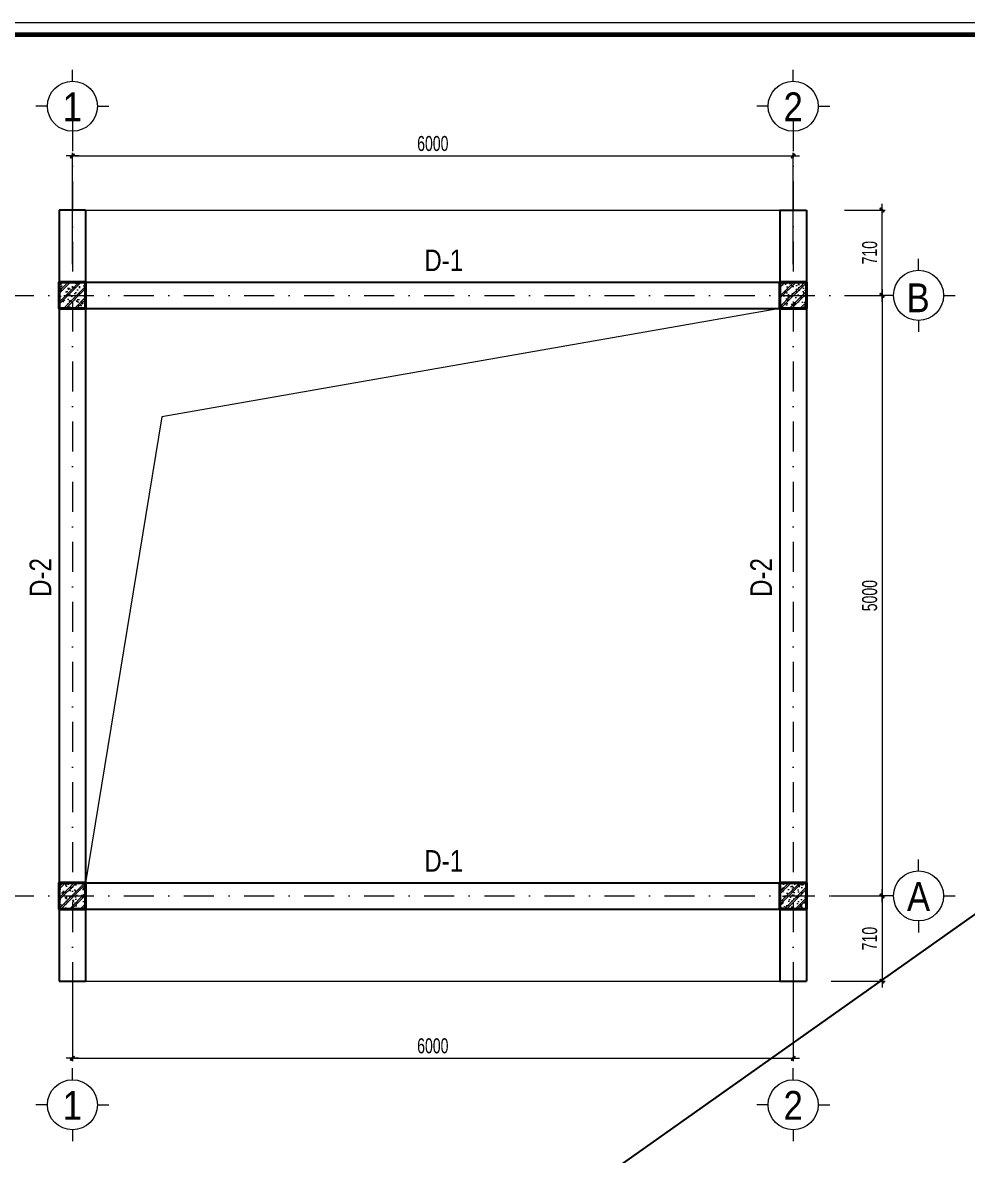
# Model space of a CAD drawing. Header units: millimetres. Extents: x 108335 to 288936, y -578047 to -548347.
# Drawn here: x 198595 to 204886, y -555891 to -548347 of the extents above; entities that cross this region are included whole.
import ezdxf
from ezdxf.enums import TextEntityAlignment as Align

# ---------------------------------------------------------------- set-up
doc = ezdxf.new("R2010")
doc.units = ezdxf.units.MM
doc.header["$MEASUREMENT"] = 0
doc.header["$PDMODE"] = 32
doc.linetypes.add('DASHDOT', pattern=[1, 0.5, -0.25, 0, -0.25])
doc.layers.get('Defpoints').update_dxf_attribs({"color": 1})
doc.layers.add('KCS_Plotter', color=11, linetype='Continuous', plot=False)
doc.layers.add('Khungten_LCDI', color=7, linetype='Continuous')
for name, color, linetype, lineweight in [('LC Dim', 8, 'Continuous', 18), ('LC Hatch', 252, 'Continuous', 9), ('LC ISO', 153, 'Continuous', 13), ('LC Net dam2', 6, 'Continuous', 40), ('LC Net manh', 236, 'Continuous', 5), ('LC Net thay', 7, 'Continuous', 25), ('LC Net truc', 8, 'DASHDOT', 13), ('LC Text1', 3, 'Continuous', 20), ('LC Text2', 7, 'Continuous', 25)]:
    doc.layers.add(name, color=color, linetype=linetype, lineweight=lineweight)
doc.styles.add('HOATBIF', font='hoatbif.shx', dxfattribs={"width": 0.7})
doc.styles.add('Khungten', font='VHAVAN.TTF', dxfattribs={"width": 0.9, "height": 5000})
doc.styles.add('LC 1', font='VHAVANB.TTF')
doc.styles.add('T2', font='VHARIAL.TTF', dxfattribs={"width": 0.8})
doc.styles.add('Title', font='VHBLACK.TTF', dxfattribs={"width": 0.8})
doc.dimstyles.new('1-100', dxfattribs={"dimscale": 100, "dimtxt": 2.5, "dimasz": 0.35, "dimexe": 0.5, "dimexo": 0, "dimgap": 0.8, "dimtad": 1, "dimdec": 0, "dimzin": 0, "dimdsep": 46, "dimtxsty": 'HOATBIF', "dimblk1": 'DOT', "dimblk2": 'DOT', "dimsah": 1, "dimcen": -1, "dimdle": 1, "dimclrd": 256, "dimclre": 256, "dimclrt": 4, "dimadec": 3, "dimazin": 2, "dimtfac": 0.3333333333333333, "dimtdec": 0, "dimtix": 1, "dimtmove": 2, "dimatfit": 3, "dimldrblk": 'DOT', "dimfxl": 1, "dimtvp": 0.8333333333333331, "dimtolj": 1, "dimtzin": 0, "dimarcsym": 0})

# ---------------------------------------------------------------- blocks, each defined once
blk = doc.blocks.new('DOT')
at = {"layer": 'LC Dim'}
blk.add_line((-3, 0), (3, 0), dxfattribs=at)
at = {"layer": 'LC Dim', "color": 4}
blk.add_line((-1, -1), (1, 1), dxfattribs=at)
blk.add_lwpolyline([(0.5, 1), (-1, -0.5), (-0.5, -1), (1, 0.5)], close=True, dxfattribs=at)
blk = doc.blocks.new('*D396')
at = {"layer": 'Defpoints', "color": 0, "ltscale": 2, "transparency": 16777216}
for p in [(188994.4864027915, -556324.057401564), (194994.4864027915, -556324.057401564), (194994.4864027915, -557116.021349164)]:
    blk.add_point(p, dxfattribs=at)
at = {"layer": 'LC Dim', "lineweight": -2, "ltscale": 2, "transparency": 16777216}
for p, q in [((188994.4864027915, -556324.057401564), (188994.4864027915, -557141.021349164)), ((194994.4864027915, -556324.057401564), (194994.4864027915, -557141.021349164)), ((189011.9864027915, -557116.021349164), (194976.9864027915, -557116.021349164))]:
    blk.add_line(p, q, dxfattribs=at)
at = {"layer": 'LC Dim', "lineweight": -2, "ltscale": 2, "transparency": 16777216, "xscale": 17.5, "yscale": 17.5, "zscale": 17.5, "rotation": 180}
blk.add_blockref('DOT', (188994.4864027915, -557116.021349164), dxfattribs=at)
at = {"layer": 'LC Dim', "lineweight": -2, "ltscale": 2, "transparency": 16777216, "xscale": 17.5, "yscale": 17.5, "zscale": 17.5}
blk.add_blockref('DOT', (194994.4864027915, -557116.021349164), dxfattribs=at)
at = {"layer": 'LC Dim', "color": 4, "ltscale": 2, "transparency": 16777216, "insert": (191994.4864027915, -557013.521349164), "char_height": 125, "attachment_point": 5, "style": 'HOATBIF'}
blk.add_mtext('\\A1;6000', dxfattribs=at)
blk = doc.blocks.new('_Dot')
at = {"color": 0, "linetype": 'ByBlock', "lineweight": -2}
blk.add_line((-0.5, 0), (-1, 0), dxfattribs=at)
at = {"color": 0, "linetype": 'ByBlock', "const_width": 0.5}
blk.add_lwpolyline([(-0.25, 0, 1), (0.25, 0, 1)], format="xyb", close=True, dxfattribs=at)
blk = doc.blocks.new('TTRUC')
at = {"layer": 'LC ISO'}
for p, q in [((0, 6.94551799677526), (0, 10.13175513561828)), ((-6.94551799677526, 0), (-10.13175513561828, 0)), ((6.94551799677526, 0), (10.13175513561828, 0)), ((0, -6.94551799677526), (0, -10.13175513561828))]:
    blk.add_line(p, q, dxfattribs=at)
at = {"layer": 'LC Net manh'}
blk.add_circle((0, 0), 6.94551799677526, dxfattribs=at)
blk = doc.blocks.new('A$C244B5B27')
at = {"layer": 'LC Hatch'}
h = blk.add_hatch(dxfattribs=at)
h.set_pattern_fill('CHAU-01', color=256, scale=15, pattern_type=2)
h.set_pattern_definition([(50, (-1043319.218888618, 434015.8225297128), (107.589027390113, -9.412820247389265), [11.25, -123.75]), (355, (-1043319.218888618, 434015.8225297128), (-20.81270004195, 112.8288200550017), [9, -99]), (100.4514, (-1043310.253136618, 434015.0381287126), (86.77640725710323, 103.415931309143), [9.5610285, -105.1713168]), (46.18419999999999, (-1043319.218888618, 434045.8225297128), (160.0861572938466, -24.82785214935271), [16.875, -185.625]), (96.6356, (-1043305.878376868, 434043.7535336628), (140.1994058323055, 146.1176806350662), [14.3415432, -157.75695]), (351.1842000000001, (-1043319.218888618, 434045.8225297128), (140.1992917700441, 146.1177901387987), [13.5, -148.5]), (21, (-1043304.218888618, 434038.3225297126), (89.53605781776925, -60.39283359980082), [11.25, -123.75]), (326, (-1043304.218888618, 434038.3225297126), (36.49729978823726, 108.7725067570279), [9, -99]), (71.45140000000002, (-1043296.757553668, 434033.2897888127), (126.0333942872235, 48.37957450649287), [9.5610285, -105.1713168]), (37.50000000000001, (-1043319.218888618, 434015.8225297128), (1.8239782975936, 49.93407807469672), [0, -97.8, 0, -100.5, 0, -99.375]), (7.499999999999999, (-1043319.218888618, 434015.8225297128), (39.46043061632229, 59.16175678235403), [0, -57.3, 0, -95.55, 0, -37.875]), (327.5, (-1043352.668888618, 434015.8225297128), (80.07336542586135, -3.383230760156968), [0, -37.5, 0, -117, 0, -155.25]), (317.5, (-1043367.668888618, 434015.8225297128), (87.47792540135794, 15.01574734984764), [0, -48.75, 0, -77.69999999999997, 0, -110.25]), (45, (-1043319.218888618, 434015.8225297128), (-45.07805730064239, 45.07805730064239), []), (45, (-1043319.218888618, 434034.1975297128), (-45.07805730064239, 45.07805730064239), [])])
h.paths.add_polyline_path([(110, 110), (-110, 110), (-110, -110), (110, -110)])
at = {"layer": 'LC Net dam2'}
blk.add_lwpolyline([(-110, -110), (110, -110), (110, 110), (-110, 110)], close=True, dxfattribs=at)
blk = doc.blocks.new('*D398')
at = {"layer": 'Defpoints', "color": 0, "ltscale": 2, "transparency": 16777216}
for p in [(195465.0000000001, -550764.9298842511, 0.0007749805088951), (195465.0000000002, -555764.9298842506, 0.0007749805088951), (195734.0000000014, -555764.9298842506)]:
    blk.add_point(p, dxfattribs=at)
at = {"layer": 'LC Dim', "lineweight": -2, "ltscale": 2, "transparency": 16777216}
for p, q in [((195465.0000000001, -550764.9298842511), (195759.0000000014, -550764.9298842511)), ((195734.0000000014, -550782.4298842511), (195734.0000000014, -555747.4298842506)), ((195465.0000000002, -555764.9298842506), (195759.0000000014, -555764.9298842506))]:
    blk.add_line(p, q, dxfattribs=at)
at = {"layer": 'LC Dim', "lineweight": -2, "ltscale": 2, "transparency": 16777216, "xscale": 17.5, "yscale": 17.5, "zscale": 17.5}
for p, rotation in [((195734.0000000014, -550764.9298842511), 90), ((195734.0000000014, -555764.9298842506), 270)]:
    blk.add_blockref('DOT', p, dxfattribs=dict(at, rotation=rotation))
at = {"layer": 'LC Dim', "color": 4, "ltscale": 2, "transparency": 16777216, "insert": (195631.5000000012, -553264.9298842507), "char_height": 125, "attachment_point": 5, "rotation": 90, "style": 'HOATBIF'}
blk.add_mtext('\\A1;5000', dxfattribs=at)
blk = doc.blocks.new('*D399')
at = {"layer": 'Defpoints', "color": 0, "ltscale": 2, "transparency": 16777216}
for p in [(194994.4864027915, -549604), (188994.4864027915, -550505.5), (194994.4864027915, -550505.5)]:
    blk.add_point(p, dxfattribs=at)
at = {"layer": 'LC Dim', "lineweight": -2, "ltscale": 2, "transparency": 16777216}
for p, q in [((188994.4864027915, -550505.5), (188994.4864027915, -549579)), ((189011.9864027915, -549604), (194976.9864027915, -549604)), ((194994.4864027915, -550505.5), (194994.4864027915, -549579))]:
    blk.add_line(p, q, dxfattribs=at)
at = {"layer": 'LC Dim', "lineweight": -2, "ltscale": 2, "transparency": 16777216, "xscale": 17.5, "yscale": 17.5, "zscale": 17.5, "rotation": 180}
blk.add_blockref('DOT', (188994.4864027915, -549604), dxfattribs=at)
at = {"layer": 'LC Dim', "lineweight": -2, "ltscale": 2, "transparency": 16777216, "xscale": 17.5, "yscale": 17.5, "zscale": 17.5}
blk.add_blockref('DOT', (194994.4864027915, -549604), dxfattribs=at)
at = {"layer": 'LC Dim', "color": 4, "ltscale": 2, "transparency": 16777216, "insert": (191994.4864027915, -549501.5), "char_height": 125, "attachment_point": 5, "style": 'HOATBIF'}
blk.add_mtext('\\A1;6000', dxfattribs=at)
blk = doc.blocks.new('*D402')
at = {"layer": 'Defpoints', "color": 0, "ltscale": 2, "transparency": 16777216}
for p in [(195311.0000000001, -555764.9298842511), (195311.0000000001, -556474.9298842506), (195734.1385587055, -556474.9298842506)]:
    blk.add_point(p, dxfattribs=at)
at = {"layer": 'LC Dim', "lineweight": -2, "ltscale": 2, "transparency": 16777216}
for p, q in [((195311.0000000001, -555764.9298842511), (195759.1385587055, -555764.9298842511)), ((195734.1385587055, -555782.4298842511), (195734.1385587055, -556457.4298842506)), ((195311.0000000001, -556474.9298842506), (195759.1385587055, -556474.9298842506))]:
    blk.add_line(p, q, dxfattribs=at)
at = {"layer": 'LC Dim', "lineweight": -2, "ltscale": 2, "transparency": 16777216, "xscale": 17.5, "yscale": 17.5, "zscale": 17.5}
for p, rotation in [((195734.1385587055, -555764.9298842511), 90), ((195734.1385587055, -556474.9298842506), 270)]:
    blk.add_blockref('DOT', p, dxfattribs=dict(at, rotation=rotation))
at = {"layer": 'LC Dim', "color": 4, "ltscale": 2, "transparency": 16777216, "insert": (195631.6385587053, -556119.9298842507), "char_height": 125, "attachment_point": 5, "rotation": 90, "style": 'HOATBIF'}
blk.add_mtext('\\A1;710', dxfattribs=at)
blk = doc.blocks.new('*D395')
at = {"layer": 'Defpoints', "color": 0, "ltscale": 2, "transparency": 16777216}
for p in [(195422.3926072311, -550054.9298842511), (195734.1385587053, -550054.9298842511), (195422.3926072311, -550764.9298842511)]:
    blk.add_point(p, dxfattribs=at)
at = {"layer": 'LC Dim', "lineweight": -2, "ltscale": 2, "transparency": 16777216}
for p, q in [((195422.3926072311, -550054.9298842511), (195759.1385587053, -550054.9298842511)), ((195734.1385587053, -550747.4298842511), (195734.1385587053, -550072.4298842511)), ((195422.3926072311, -550764.9298842511), (195759.1385587053, -550764.9298842511))]:
    blk.add_line(p, q, dxfattribs=at)
at = {"layer": 'LC Dim', "lineweight": -2, "ltscale": 2, "transparency": 16777216, "xscale": 17.5, "yscale": 17.5, "zscale": 17.5}
for p, rotation in [((195734.1385587053, -550054.9298842511), 90), ((195734.1385587053, -550764.9298842511), 270)]:
    blk.add_blockref('DOT', p, dxfattribs=dict(at, rotation=rotation))
at = {"layer": 'LC Dim', "color": 4, "ltscale": 2, "transparency": 16777216, "insert": (195631.6385587051, -550409.929884251), "char_height": 125, "attachment_point": 5, "rotation": 90, "style": 'HOATBIF'}
blk.add_mtext('\\A1;710', dxfattribs=at)
blk = doc.blocks.new('Nha o can bo nhan vien Trung doan')
at = {"layer": 'Defpoints', "lineweight": 0}
blk.add_lwpolyline([(-1200.00012343745, -14850.00004839799), (-1200.00012343745, 14849.99995158711), (40799.99878725787, 14849.99995158711), (40799.99878725787, -14850.00004839799)], close=True, dxfattribs=at)
at = {"layer": 'Khungten_LCDI', "color": 5, "lineweight": 60}
blk.add_lwpolyline([(-0.0001238546828972, -14650.00004839799), (-0.0001238546828972, 14649.99995158711), (40599.99878731748, 14649.99995158711), (40599.99878731748, -14650.00004839799)], close=True, dxfattribs=at)
at = {"color": 7, "style": 'Khungten', "width": 0.8}
for tag, p in [('REVISION', (39498.75250059744, -10746.30400287262)), ('NGAYHT', (39546.07401225348, -11609.37096477947))]:
    blk.add_attdef(tag, text='', height=199.998925739526, dxfattribs=at).set_placement(p, align=Align.CENTER)
at = {"layer": 'LC Text1', "style": 'Title', "width": 1.485915225563214}
for tag, p, p2 in [('TENBANVE1', (36912.65752101321, -8885.760287350926), (40339.144821588, -8885.760287350926)), ('TENBANVE2', (36912.65752101321, -9562.465612738344), (40339.144821588, -9562.465612738344))]:
    blk.add_attdef(tag, text='', height=249.9999935159642, dxfattribs=at).set_placement(p, p2, align=Align.FIT)
at = {"layer": 'LC Text1', "style": 'Title', "width": 0.7}
blk.add_attdef('SOBANVE', text='', height=249.9999935159642, dxfattribs=at).set_placement((39561.98211139818, -13896.18076664111), align=Align.CENTER)
blk = doc.blocks.new('sbbxz')
at = {"layer": 'LC Net manh', "ltscale": 2}
for p, q in [((-1639.513597208308, 600), (4140.486402791517, 600)), ((4140.486402791488, -220.0000000002328, -0.0007749805088951), (-1006, -1121.570115749375, -0.0007749805088951)), ((-1006, -1121.570115749375, -0.0007749805088951), (-1639.513597208512, -4999.999999999884, -0.0007749805088951)), ((-1639.513597208512, -5820), (4140.486402791517, -5819.999999999767))]:
    blk.add_line(p, q, dxfattribs=at)
at = {"layer": 'LC Net thay', "linetype": 'Continuous', "ltscale": 1000}
for p, q in [((-1859.513597208512, 600), (-1859.513597208512, -5820)), ((-1639.513597208308, 600, -0.0007749805088951), (-1859.513597208512, 600, -0.0007749805088951)), ((-1639.513597208308, 600), (-1639.513597208512, -5820)), ((4140.486402791517, 599.9999999997672), (4140.486402791517, -5819.999999999884)), ((4140.486402791517, 599.9999999997672, -0.0007749805088951), (4360.486402791488, 599.9999999997672, -0.0007749805088951)), ((4360.486402791488, 599.9999999997672), (4360.486402791517, -5819.999999999767)), ((-1859.513597208541, 0), (4360.48640279143, -1.164153218269348e-10)), ((-1859.513597208541, -220), (4360.48640279143, -220.0000000001164)), ((-1859.513597208512, -4999.999999999884), (4360.486402791488, -4999.999999999767)), ((-1859.513597208512, -5219.999999999884), (4360.486402791488, -5219.999999999767)), ((-1859.513597208512, -5820, -0.0007749805088951), (-1639.513597208512, -5820, -0.0007749805088951)), ((4140.486402791517, -5819.999999999884, -0.0007749805088951), (4360.486402791517, -5819.999999999884, -0.0007749805088951))]:
    blk.add_line(p, q, dxfattribs=at)
at = {"layer": 'LC Net truc', "ltscale": 500}
for p, q in [((-1749.513597208512, 1339.6758811092), (-1749.513597208512, -5861.850040652207)), ((4250.486402791488, 1339.6758811092), (4250.486402791488, -5861.850040652207)), ((-2821.504257671273, -110), (4990.138558704784, -110.0000000002328)), ((-2821.504257671273, -5110), (4990.138558704784, -5109.999999999767))]:
    blk.add_line(p, q, dxfattribs=at)
at = {"layer": 'LC Hatch', "rotation": 180}
for p in [(-1749.513597208512, -110), (4250.486402791488, -110.0000000002328), (-1749.513597208512, -5109.999999999884), (4250.486402791488, -5109.999999999767)]:
    blk.add_blockref('A$C244B5B27', p, dxfattribs=at)
at = {"layer": 'LC ISO', "xscale": 30, "yscale": 30, "zscale": 30}
for p in [(-1749.513597208541, 1464.294991066447), (4250.486402791459, 1464.294991066447), (5294.091212773346, -5109.999999999767), (-1749.513597208512, -6848.849146375665), (4250.486402791488, -6848.849146375665)]:
    blk.add_blockref('TTRUC', p, dxfattribs=at)
at = {"layer": 'LC ISO', "xscale": 30, "yscale": 30, "zscale": 30, "rotation": 180}
blk.add_blockref('TTRUC', (5294.091212773346, -109.9999999997672), dxfattribs=at)
at = {"layer": 'LC Text1', "ltscale": 0.2, "style": 'LC 1', "width": 0.9}
for s, p in [('1', (-1749.513597208541, 1267.308342278702)), ('2', (4250.486402791459, 1267.308342278702)), ('b', (5290.567624907038, -322.4941190093523)), ('a', (5294.267392166686, -5306.986648787512)), ('1', (-1749.513597208512, -7045.83579516341)), ('2', (4250.486402791488, -7045.83579516341))]:
    blk.add_text(s, height=240, dxfattribs=at).set_placement(p, align=Align.BOTTOM_CENTER)
at = {"layer": 'LC Text2', "char_height": 180, "attachment_point": 9, "style": 'T2'}
for insert in [(1503.545434331172, 91.68296471459325), (1503.545434331201, -4908.317035285174)]:
    blk.add_mtext('d-1', dxfattribs=dict(at, insert=insert))
at = {"layer": 'LC Text2', "char_height": 180, "attachment_point": 9, "rotation": 89.99999999999999, "style": 'T2'}
for insert in [(-1925.860845839023, -2297.070115749375, -0.0007749805088951), (4074.139154160977, -2297.070115749375, -0.0007749805088951)]:
    blk.add_mtext('d-2', dxfattribs=dict(at, insert=insert))
at = {"layer": 'LC Dim', "ltscale": 2}
for base, p1, p2, picture, middle in [((4250.486402791488, 1050.929884250625, -0.0007749805088951), (-1749.513597208512, 149.429884250625, -0.0007749805088951), (4250.486402791488, 149.429884250625, -0.0007749805088951), '*D399', (1250.486402791488, 1153.429884250625, -0.0007749805088951)), ((4250.486402791488, -6461.091464913334), (-1749.513597208512, -5669.127517313347), (4250.486402791488, -5669.127517313347), '*D396', (1250.486402791488, -6358.591464913334))]:
    dim = blk.add_linear_dim(base=base, p1=p1, p2=p2, dimstyle='1-100', override={"dimscale": 50}, dxfattribs=at)
    dim.commit()
    dim.dimension.update_dxf_attribs({"geometry": picture, "text_midpoint": middle, "insert": (-190744, 550654.9298842506)})
for base, p1, p2, picture, middle in [((4990.138558705308, 599.9999999995343, -0.0007749805088951), (4678.392607231013, -110.0000000002328, -0.0007749805088951), (4678.392607231013, 599.9999999997672, -0.0007749805088951), '*D395', (4887.638558705134, 244.9999999996508, -0.0007749805088951)), ((4990.000000001397, -5110, -0.0007749805088951), (4721, -110.0000000002328), (4721.000000000146, -5109.999999999767), '*D398', (4887.500000001222, -2610.000000000116, -0.0007749805088951)), ((4990.138558705483, -5820, -0.0007749805088951), (4567, -5110.000000000233, -0.0007749805088951), (4567, -5819.999999999767, -0.0007749805088951), '*D402', (4887.638558705308, -5465.000000000116, -0.0007749805088951))]:
    dim = blk.add_linear_dim(base=base, p1=p1, p2=p2, angle=90, dimstyle='1-100', override={"dimscale": 50}, dxfattribs=at)
    dim.commit()
    dim.dimension.update_dxf_attribs({"geometry": picture, "text_midpoint": middle, "insert": (-190744, 550654.9298842506)})

msp = doc.modelspace()

# ---------------------------------------------------------------- linework, layer by layer
at = {"layer": 'KCS_Plotter', "ltscale": 2}
msp.add_line((196535.69942702, -560227.193887719), (213335.69899128, -548347.193887738), dxfattribs=at)

# ---------------------------------------------------------------- block references
at = {"layer": 'LC Dim', "xscale": 0.8, "yscale": 0.8, "zscale": 0.8}
msp.add_blockref('sbbxz', (200326.118720972, -550075.4298842506, 0.0007749805088951), dxfattribs=at)
at = {"layer": 'LC Net thay', "xscale": 0.3999999999995706, "yscale": 0.3999999999995706, "zscale": 0.3999999999995706}
msp.add_blockref('Nha o can bo nhan vien Trung doan', (197015.6994763948, -554287.1938683662, 0.0007749805088951), dxfattribs=at)

doc.saveas('drawing.dxf')
